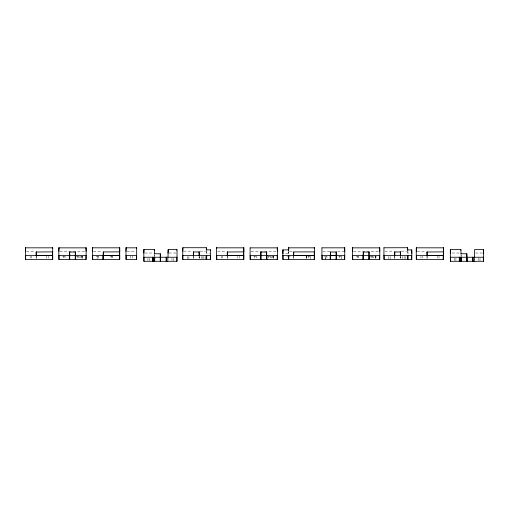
<?xml version="1.0" encoding="UTF-8"?>
<svg xmlns="http://www.w3.org/2000/svg" width="509" height="509" viewBox="0 0 509 509"><rect width="100%" height="100%" fill="white"/><g stroke="black" fill="none" stroke-linecap="round" stroke-linejoin="round"><path stroke-width="0.38" stroke-dasharray="2.54 1.91" d="M288.558 252.369L288.558 253.227L288.558 251.166M199.363 258.069L199.439 256.727M400.615 258.069L400.698 256.727M288.514 253.297L288.361 251.401M288.361 253.336L283.049 253.336M26.443 251.191L35.14 251.191M59.833 251.223L85.143 251.223M93.465 251.191L102.163 251.191M126.976 251.191L135.674 251.191M183.654 251.147L192.243 251.147M200.05 251.147L205.521 251.147M217.559 251.191L226.263 251.191M251.09 251.223L276.4 251.223M289.538 251.191L292.624 251.191M322.91 251.191L329.864 251.191M337.594 251.191L343.785 251.191M353.488 251.223L378.798 251.223M384.912 251.147L393.502 251.147M401.308 251.147L406.774 251.147M417.259 251.191L425.963 251.191M144.817 253.018L153.521 253.018M168.982 253.018L176.057 253.018M452.119 253.018L460.028 253.018M475.489 253.018L482.564 253.018M206.705 251.242L206.667 253.304L209.632 253.304M407.76 251.255L407.779 253.247L410.159 253.304M96.156 256.434L99.675 256.434M110.179 256.434L113.698 256.434M286.802 256.434L287.591 256.434M289.526 256.434L290.321 256.434M307.735 256.434L311.253 256.434M324.398 256.434L327.936 256.434M338.752 256.434L342.277 256.434M62.524 256.466L66.043 256.466M76.439 256.466L82.592 256.466M253.781 256.466L257.306 256.466M267.887 256.466L273.848 256.466M356.179 256.466L359.698 256.466M370.285 256.466L376.246 256.466M479.987 258.254L479.987 261.289M478.466 258.254L478.466 260.532M474.503 258.254L474.503 260.277M474.299 258.254L474.299 260.277M461.224 255.136L461.224 256.511M461.02 255.155L461.02 256.447M455.924 258.254L455.924 261.289M454.41 258.254L454.41 260.532M439.025 256.18L439.019 258.152M437.511 256.18L437.505 258.152M427.159 256.097L427.159 258.203M426.956 256.097L426.956 258.451M422.47 256.18L422.47 258.152M420.956 256.18L420.956 258.152M407.964 251.242L407.964 253.304M405.17 256.39L405.17 258.661M404.133 256.39L404.133 258.661M402.619 256.39L402.619 258.661M400.538 256.358L400.538 258.407M400.335 256.727L400.335 258.069M394.819 256.39L394.819 258.407M394.615 256.358L394.615 258.407M390.129 256.39L390.129 259.418M388.615 256.39L388.615 258.661M375.916 256.129L375.916 258.228M375.712 256.129L375.712 258.483M375.241 256.466L375.241 257.98M373.727 256.466L373.727 257.98M372.613 256.466L372.613 257.98M371.099 256.466L371.099 257.98M358.699 256.466L358.699 257.98M357.178 256.466L357.178 257.98M341.272 256.434L341.272 259.463M339.757 256.434L339.757 257.948M326.937 256.434L326.918 257.948M310.248 256.434L310.248 259.463M308.734 256.434L308.734 257.948M306.711 256.097L306.711 258.114M306.507 256.097L306.507 258.451M306.303 256.434L306.303 258.203M293.738 256.097L293.738 258.114M293.534 256.199L293.534 258.451M273.518 256.129L273.518 258.228M273.314 256.129L273.314 258.483M272.849 256.466L272.849 257.98M271.335 256.466L271.335 257.98M270.215 256.466L270.215 257.98M268.701 256.466L268.701 257.98M256.301 256.466L256.301 257.98M254.786 256.466L254.786 257.98M239.319 256.18L239.325 258.152M237.811 256.18L237.805 258.152M227.453 256.097L227.459 258.203M227.256 256.097L227.256 258.451M222.77 256.18L222.77 258.152M221.256 256.18L221.256 258.152M206.501 251.255L206.501 253.196M205.432 256.39L205.432 259.418M203.918 256.39L203.918 258.661M202.875 256.39L202.875 258.661M201.36 256.39L201.36 258.661M199.28 256.358L199.28 258.407M199.076 256.727L199.076 258.069M193.56 256.39L193.56 258.407M193.363 256.358L193.363 258.407M188.877 256.39L188.877 259.418M187.357 256.39L187.357 259.418M173.474 258.254L173.474 261.289M171.959 258.254L171.959 260.532M167.995 258.254L167.995 260.277M167.792 258.254L167.792 260.277M154.717 255.136L154.717 256.511M154.513 255.155L154.513 256.447M149.417 258.254L149.417 261.289M147.903 258.254L147.903 260.532M132.181 256.18L132.181 258.152M130.667 256.18L130.667 258.152M112.693 256.434L112.693 257.948M111.178 256.434L111.178 257.948M98.676 256.434L98.676 257.948M97.155 256.434L97.155 259.463M82.261 256.129L82.261 258.228M82.057 256.129L82.057 258.483M81.593 256.466L81.593 257.98M80.078 256.466L80.078 257.98M78.959 256.466L78.959 257.98M77.444 256.466L77.444 257.98M65.044 256.466L65.044 257.98M63.53 256.466L63.53 257.98M48.202 256.18L48.209 258.152M46.688 256.18L46.694 258.152M36.336 256.097L36.336 258.203M36.139 256.097L36.139 258.451M31.653 256.18L31.653 258.152M30.139 256.18L30.139 258.152M325.416 259.463L325.416 256.434L325.404 259.463"/><path stroke-width="0.76" d="M36.152 255.76L36.164 255.423M227.275 255.76L227.288 255.423M426.975 255.76L426.987 255.423M25.463 247.826L52.732 247.826M25.463 251.261L25.654 247.756M36.152 252.006L52.732 251.872M58.853 247.858L86.123 247.858M58.853 251.293L59.044 247.788M69.542 252.038L75.434 252.038M92.485 247.826L119.755 247.826M92.485 251.261L92.676 247.756M119.742 251.879L103.251 251.955L103.155 259.463M125.997 247.826L136.654 247.826M125.997 251.261L126.181 247.756M143.843 249.645L154.437 249.607L154.513 254.296M143.843 253.081L144.028 249.582M168.008 253.081L168.199 249.582L177.017 249.639L177.043 261.289L143.824 261.289L143.824 249.69M182.686 251.217L182.877 247.711L206.336 247.718L206.501 250.409M193.375 251.961L199.267 251.961M216.579 247.826L243.849 247.826M227.268 252.006L243.849 251.872M250.11 247.858L277.38 247.858M260.799 252.038L266.691 252.038M282.864 249.964L288.546 249.83M282.864 253.399L283.049 249.9M288.578 247.826L314.441 247.826M314.435 251.879L293.718 251.936L293.738 255.372L314.365 255.353L314.46 247.864M321.949 247.826L344.746 247.826M352.508 247.858L379.771 247.858M352.508 251.293L352.699 247.788M363.197 252.038L369.089 252.038M383.945 247.781L407.594 247.718L407.76 250.409M394.634 251.961L400.526 251.961M416.279 247.826L443.549 247.826M416.279 251.261L416.47 247.756M426.968 252.006L443.549 251.872M450.35 249.645L460.944 249.607L461.02 254.296M450.35 253.081L450.535 249.582M182.877 247.711L182.674 259.418L210.567 259.418L210.567 249.976M293.699 251.942L293.534 255.677M168.18 249.582L167.995 257.249M336.29 252.006L330.405 251.993L330.386 259.463M450.331 249.69L450.331 261.289L483.55 261.289L483.525 249.639L474.547 249.62L474.503 257.249M210.554 249.938L206.546 249.83M383.932 247.819L383.932 259.418L411.826 259.418L411.826 249.976L407.792 249.824M160.437 261.289L160.411 253.819L154.532 253.705M466.944 261.289L466.918 253.819L461.052 253.711M36.336 255.372L52.669 255.346L52.745 247.864M103.155 255.423L119.691 255.346L119.768 247.864M182.674 255.378L210.567 255.378M227.459 255.372L243.786 255.346L243.862 247.864M330.589 255.372L336.105 255.372M383.932 255.378L411.826 255.378M427.159 255.372L443.485 255.346L443.562 247.864M25.45 255.423L52.739 255.423L52.745 259.463L25.45 259.463L25.45 247.864M58.84 255.454L86.136 255.454M92.473 255.423L119.723 255.423M125.984 255.423L136.667 255.423M216.567 255.423L243.862 255.423L243.862 259.463L216.567 259.463L216.567 247.864M250.097 255.454L277.392 255.454M282.851 255.423L314.409 255.423M321.936 255.423L344.758 255.423M352.495 255.454L379.79 255.454M416.267 255.423L443.562 255.423L443.562 259.463L416.267 259.463L416.267 247.864M143.824 257.249L177.043 257.249M450.331 257.249L483.55 257.249M466.988 257.249L467.141 261.289M119.723 259.463L92.473 259.463L92.473 247.864M314.409 259.463L282.851 259.463L282.851 250.008M243.849 251.261L243.658 247.756M443.549 251.261L443.358 247.756M483.537 253.081L483.346 249.582M411.813 253.374L411.622 249.868M379.771 251.293L379.587 247.788M344.746 251.261L344.555 247.756M277.38 251.293L277.189 247.788M119.755 251.261L119.564 247.756M86.123 251.293L85.932 247.788M160.45 257.179L160.634 261.289M483.346 257.249L483.346 261.289M474.299 260.78L474.299 261.289M473.065 257.249L473.065 261.289M472.861 257.249L472.861 261.289M472.664 257.249L472.664 261.289M466.74 253.762L466.74 261.289M461.224 257.249L461.224 261.289M461.02 257.249L461.02 261.289M460.817 249.582L460.817 250.224M460.817 257.249L460.817 261.289M459.691 257.249L459.691 261.289M459.487 257.249L459.487 261.289M459.29 257.249L459.29 261.289M450.535 257.249L450.535 261.289M443.358 251.936L443.364 259.463M443.218 255.423L443.218 259.463M427.159 251.936L427.159 255.677M426.956 252.044L426.956 255.677M416.47 255.423L416.47 259.463M411.622 255.378L411.622 259.418M407.964 255.378L407.964 259.418M407.76 255.378L407.76 259.418M407.556 247.711L407.556 250.078M407.556 255.378L407.556 259.418M400.538 252L400.538 256.154M400.335 251.891L400.335 255.327M394.819 251.891L394.819 255.881M394.615 252L394.615 256.154M384.13 255.378L384.13 259.418M379.79 247.896L379.79 259.495L352.495 259.495L352.495 247.896M379.587 255.454L379.587 259.495M369.305 255.454L369.305 259.495M369.101 252.076L369.101 259.495M368.898 251.968L368.898 259.495M363.381 251.968L363.381 259.495M363.178 252.076L363.178 259.495M362.981 255.454L362.981 259.495M352.699 255.454L352.699 259.495M344.758 247.864L344.758 259.463L321.936 259.463L321.936 247.864M344.555 255.423L344.555 259.463M336.506 255.423L336.506 259.463M336.309 252.044L336.309 259.463M336.105 251.936L336.105 259.463M330.589 251.936L330.589 259.463M330.182 255.423L330.182 259.463M322.133 255.423L322.133 259.463M314.46 255.423L314.46 259.463M314.257 247.756L314.257 248.398M314.257 251.936L314.257 259.463M288.762 247.756L288.762 250.504M288.762 255.423L288.762 259.463M288.558 247.864L288.558 250.224M288.558 255.423L288.558 259.463M288.361 249.9L288.361 250.543M288.361 255.423L288.361 259.463M283.049 255.423L283.049 259.463M277.392 247.896L277.392 259.495L250.097 259.495L250.097 247.896M277.189 255.454L277.189 259.495M266.907 255.454L266.907 259.495M266.703 252.076L266.703 259.495M266.506 251.968L266.506 259.495M260.99 251.968L260.99 259.495M260.786 252.076L260.786 259.495M260.583 255.454L260.583 259.495M250.301 255.454L250.301 259.495M243.658 251.936L243.665 259.463M227.459 251.936L227.459 255.677M227.256 252.044L227.256 255.677M216.77 247.756L216.77 248.398M216.77 255.423L216.77 259.463M210.37 249.868L210.37 250.511M210.37 255.378L210.37 259.418M206.705 255.378L206.705 259.418M206.501 255.378L206.501 259.418M206.298 247.711L206.298 248.36M206.298 255.378L206.298 259.418M199.28 252L199.28 256.154M199.076 251.891L199.076 255.327M193.56 251.891L193.56 255.881M193.363 252L193.363 256.154M182.877 255.378L182.877 259.418M176.839 249.582L176.839 250.224M176.839 257.249L176.839 261.289M167.792 260.78L167.792 261.289M166.558 257.249L166.558 261.289M166.354 257.249L166.354 261.289M166.15 257.249L166.15 261.289M160.233 253.762L160.233 261.289M154.717 257.249L154.717 261.289M154.513 257.249L154.513 261.289M154.31 249.582L154.31 250.224M154.31 257.249L154.31 261.289M153.184 257.249L153.184 261.289M152.98 257.249L152.98 261.289M152.783 257.249L152.783 261.289M144.028 257.249L144.028 261.289M136.667 247.864L136.667 259.463L125.984 259.463L125.984 247.864M136.469 247.756L136.469 248.398M136.469 255.423L136.469 259.463M126.181 255.423L126.181 259.463M119.768 255.423L119.768 259.463M119.564 251.936L119.564 259.463M103.359 251.936L103.359 259.463M102.958 255.423L102.958 259.463M92.676 255.423L92.676 259.463M86.136 247.896L86.136 259.495L58.84 259.495L58.84 247.896M85.932 255.454L85.932 259.495M75.65 255.454L75.65 259.495M75.447 252.076L75.447 259.495M75.249 251.968L75.249 259.495M69.727 251.968L69.727 259.495M69.529 252.076L69.529 259.495M69.326 255.454L69.326 259.495M59.044 255.454L59.044 259.495M52.542 247.756L52.542 248.398M52.542 251.936L52.548 259.463M36.336 251.936L36.336 255.677M36.139 252.044L36.139 255.677M25.654 255.423L25.654 259.463"/></g></svg>
